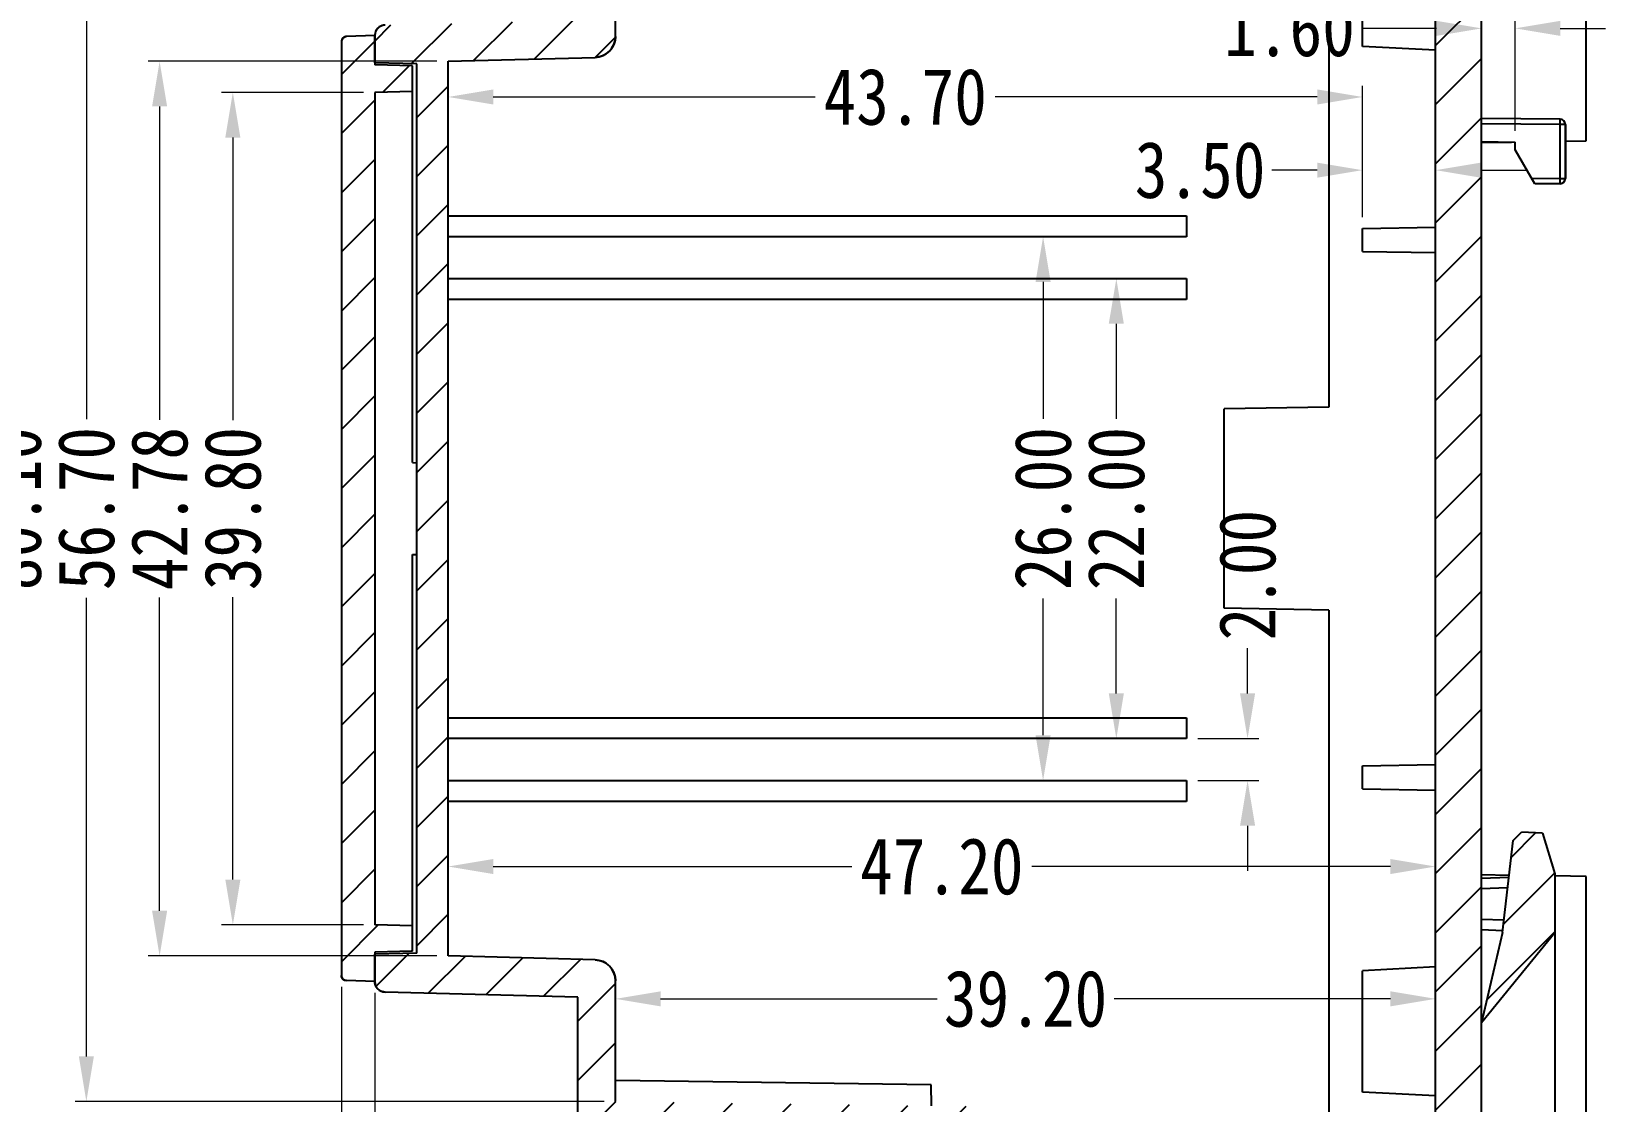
# Model space of a CAD drawing. Header units: millimetres. Extents: x -240 to 62, y -2715 to -2502.
# Drawn here: x -81.4 to -6.2, y -2592.6 to -2541.5 of the extents above; entities that cross this region are included whole.
import ezdxf

# ---------------------------------------------------------------- set-up
doc = ezdxf.new("R2010")
doc.units = ezdxf.units.MM
doc.layers.add('dim', color=3, linetype='Continuous', lineweight=9)
doc.styles.add('FFS', font='SIMFANG.TTF', dxfattribs={"width": 0.85})
doc.dimstyles.new('YanXiu', dxfattribs={"dimtxt": 2.5, "dimasz": 2.2, "dimexe": 1, "dimexo": 0.6, "dimgap": 0.66, "dimtad": 0, "dimzin": 1, "dimdsep": 46, "dimtxsty": 'FFS', "dimcen": 0, "dimclrd": 256, "dimclre": 131, "dimclrt": 42, "dimazin": 0, "dimtfac": 1, "dimtofl": 0, "dimtmove": 0, "dimatfit": 3, "dimfxl": 1, "dimlwd": 5, "dimlwe": 5, "dimarcsym": 0})
pattern_1 = [(45, (-196.5775, 19.1448), (-1.414214, 1.414214), [])]

# ---------------------------------------------------------------- blocks, each defined once
blk = doc.blocks.new('*D8')
at = {"layer": 'Defpoints', "color": 0}
for p in [(62.799, 137.86), (65.712, 137.86), (62.799, 135.86)]:
    blk.add_point(p, dxfattribs=at)
at = {"layer": 'dim', "lineweight": 5}
for p, q in [((65.712, 140.02), (65.712, 142.18)), ((65.712, 133.7), (65.712, 131.54))]:
    blk.add_line(p, q, dxfattribs=at)
at = {"layer": 'dim', "color": 131, "lineweight": 5}
for p, q in [((63.339, 137.86), (66.252, 137.86)), ((63.339, 135.86), (66.252, 135.86))]:
    blk.add_line(p, q, dxfattribs=at)
at = {"layer": 'dim'}
for points in [[(65.352, 140.02), (66.072, 140.02), (65.712, 137.86)], [(65.352, 133.7), (66.072, 133.7), (65.712, 135.86)]]:
    blk.add_solid(points, dxfattribs=at)
at = {"layer": 'dim', "color": 42, "insert": (65.712, 145.678), "char_height": 2.7, "attachment_point": 5, "rotation": 90, "style": 'FFS'}
blk.add_mtext('2.00', dxfattribs=at)
blk = doc.blocks.new('*D13')
at = {"layer": 'Defpoints', "color": 0}
for p in [(23.999, 168.76), (17.213, 128.96), (23.999, 128.96)]:
    blk.add_point(p, dxfattribs=at)
at = {"layer": 'dim', "color": 131, "lineweight": 5}
for p, q in [((23.46, 168.76), (16.674, 168.76)), ((23.46, 128.96), (16.674, 128.96))]:
    blk.add_line(p, q, dxfattribs=at)
at = {"layer": 'dim', "lineweight": 5}
for p, q in [((17.213, 166.6), (17.213, 153.09)), ((17.213, 131.12), (17.213, 144.629))]:
    blk.add_line(p, q, dxfattribs=at)
at = {"layer": 'dim'}
for points in [[(16.853, 166.6), (17.573, 166.6), (17.213, 168.76)], [(16.853, 131.12), (17.573, 131.12), (17.213, 128.96)]]:
    blk.add_solid(points, dxfattribs=at)
at = {"layer": 'dim', "color": 42, "insert": (17.213, 148.86), "char_height": 2.7, "attachment_point": 5, "rotation": 90, "style": 'FFS'}
blk.add_mtext('39.80', dxfattribs=at)
blk = doc.blocks.new('*D16')
at = {"layer": 'Defpoints', "color": 0}
for p in [(27.499, 168.541), (27.499, 162.86), (71.199, 162.26)]:
    blk.add_point(p, dxfattribs=at)
at = {"layer": 'dim', "color": 131, "lineweight": 5}
for p, q in [((27.499, 163.4), (27.499, 169.081)), ((71.199, 162.8), (71.199, 169.081))]:
    blk.add_line(p, q, dxfattribs=at)
at = {"layer": 'dim', "lineweight": 5}
for p, q in [((29.659, 168.541), (45.051, 168.541)), ((69.039, 168.541), (53.648, 168.541))]:
    blk.add_line(p, q, dxfattribs=at)
at = {"layer": 'dim'}
for points in [[(29.659, 168.901), (29.659, 168.181), (27.499, 168.541)], [(69.039, 168.901), (69.039, 168.181), (71.199, 168.541)]]:
    blk.add_solid(points, dxfattribs=at)
at = {"layer": 'dim', "color": 42, "insert": (49.349, 168.541), "char_height": 2.7, "attachment_point": 5, "style": 'FFS'}
blk.add_mtext('43.70', dxfattribs=at)
blk = doc.blocks.new('*D22')
at = {"layer": 'Defpoints', "color": 0}
for p in [(23.999, 126.242), (81.899, 105.537), (23.999, 99.296)]:
    blk.add_point(p, dxfattribs=at)
at = {"layer": 'dim', "color": 131, "lineweight": 5}
for p, q in [((23.999, 125.703), (23.999, 98.756)), ((81.899, 104.997), (81.899, 98.756))]:
    blk.add_line(p, q, dxfattribs=at)
at = {"layer": 'dim', "lineweight": 5}
for p, q in [((26.159, 99.296), (48.676, 99.296)), ((79.739, 99.296), (57.223, 99.296))]:
    blk.add_line(p, q, dxfattribs=at)
at = {"layer": 'dim'}
for points in [[(26.159, 99.656), (26.159, 98.936), (23.999, 99.296)], [(79.739, 99.656), (79.739, 98.936), (81.899, 99.296)]]:
    blk.add_solid(points, dxfattribs=at)
at = {"layer": 'dim', "color": 42, "insert": (52.949, 99.296), "char_height": 2.7, "attachment_point": 5, "style": 'FFS'}
blk.add_mtext('57.90', dxfattribs=at)
blk = doc.blocks.new('*D23')
at = {"layer": 'Defpoints', "color": 0}
for p in [(22.399, 126.54), (81.899, 105.537), (22.399, 95.796)]:
    blk.add_point(p, dxfattribs=at)
at = {"layer": 'dim', "color": 131, "lineweight": 5}
for p, q in [((22.399, 126), (22.399, 95.256)), ((81.899, 104.997), (81.899, 95.256))]:
    blk.add_line(p, q, dxfattribs=at)
at = {"layer": 'dim', "lineweight": 5}
for p, q in [((24.559, 95.796), (47.876, 95.796)), ((79.739, 95.796), (56.423, 95.796))]:
    blk.add_line(p, q, dxfattribs=at)
at = {"layer": 'dim'}
for points in [[(24.559, 96.156), (24.559, 95.436), (22.399, 95.796)], [(79.739, 96.156), (79.739, 95.436), (81.899, 95.796)]]:
    blk.add_solid(points, dxfattribs=at)
at = {"layer": 'dim', "color": 42, "insert": (52.149, 95.796), "char_height": 2.7, "attachment_point": 5, "style": 'FFS'}
blk.add_mtext('59.50', dxfattribs=at)
blk = doc.blocks.new('*D28')
at = {"layer": 'Defpoints', "color": 0}
for p in [(54.684, 188.911), (6.713, 108.809), (54.684, 108.809)]:
    blk.add_point(p, dxfattribs=at)
at = {"layer": 'dim', "color": 131, "lineweight": 5}
for p, q in [((54.144, 188.911), (6.174, 188.911)), ((54.144, 108.809), (6.174, 108.809))]:
    blk.add_line(p, q, dxfattribs=at)
at = {"layer": 'dim', "lineweight": 5}
for p, q in [((6.713, 186.751), (6.713, 153.14)), ((6.713, 110.969), (6.713, 144.58))]:
    blk.add_line(p, q, dxfattribs=at)
at = {"layer": 'dim'}
for points in [[(6.353, 186.751), (7.073, 186.751), (6.713, 188.911)], [(6.353, 110.969), (7.073, 110.969), (6.713, 108.809)]]:
    blk.add_solid(points, dxfattribs=at)
at = {"layer": 'dim', "color": 42, "insert": (6.713, 148.86), "char_height": 2.7, "attachment_point": 5, "rotation": 90, "style": 'FFS'}
blk.add_mtext('80.10', dxfattribs=at)
blk = doc.blocks.new('*D29')
at = {"layer": 'Defpoints', "color": 0}
for p in [(35.499, 177.21), (10.213, 120.51), (35.499, 120.51)]:
    blk.add_point(p, dxfattribs=at)
at = {"layer": 'dim', "color": 131, "lineweight": 5}
for p, q in [((34.96, 177.21), (9.674, 177.21)), ((34.96, 120.51), (9.674, 120.51))]:
    blk.add_line(p, q, dxfattribs=at)
at = {"layer": 'dim', "lineweight": 5}
for p, q in [((10.213, 175.05), (10.213, 153.134)), ((10.213, 122.67), (10.213, 144.586))]:
    blk.add_line(p, q, dxfattribs=at)
at = {"layer": 'dim'}
for points in [[(9.853, 175.05), (10.573, 175.05), (10.213, 177.21)], [(9.853, 122.67), (10.573, 122.67), (10.213, 120.51)]]:
    blk.add_solid(points, dxfattribs=at)
at = {"layer": 'dim', "color": 42, "insert": (10.213, 148.86), "char_height": 2.7, "attachment_point": 5, "rotation": 90, "style": 'FFS'}
blk.add_mtext('56.70', dxfattribs=at)
blk = doc.blocks.new('*D30')
at = {"layer": 'Defpoints', "color": 0}
for p in [(27.499, 170.249), (13.713, 127.47), (27.499, 127.47)]:
    blk.add_point(p, dxfattribs=at)
at = {"layer": 'dim', "color": 131, "lineweight": 5}
for p, q in [((26.96, 170.249), (13.174, 170.249)), ((26.96, 127.47), (13.174, 127.47))]:
    blk.add_line(p, q, dxfattribs=at)
at = {"layer": 'dim', "lineweight": 5}
for p, q in [((13.713, 168.089), (13.713, 153.103)), ((13.713, 129.63), (13.713, 144.617))]:
    blk.add_line(p, q, dxfattribs=at)
at = {"layer": 'dim'}
for points in [[(13.353, 168.089), (14.073, 168.089), (13.713, 170.249)], [(13.353, 129.63), (14.073, 129.63), (13.713, 127.47)]]:
    blk.add_solid(points, dxfattribs=at)
at = {"layer": 'dim', "color": 42, "insert": (13.713, 148.86), "char_height": 2.7, "attachment_point": 5, "rotation": 90, "style": 'FFS'}
blk.add_mtext('42.78', dxfattribs=at)
blk = doc.blocks.new('*D33')
at = {"layer": 'Defpoints', "color": 0}
for p in [(71.199, 165.041), (71.199, 162.26), (74.699, 162.321)]:
    blk.add_point(p, dxfattribs=at)
at = {"layer": 'dim', "color": 131, "lineweight": 5}
for p, q in [((71.199, 162.8), (71.199, 165.581)), ((74.699, 162.861), (74.699, 165.581))]:
    blk.add_line(p, q, dxfattribs=at)
at = {"layer": 'dim', "lineweight": 5}
for p, q in [((69.039, 165.041), (66.879, 165.041)), ((76.859, 165.041), (79.019, 165.041))]:
    blk.add_line(p, q, dxfattribs=at)
at = {"layer": 'dim'}
for points in [[(69.039, 165.401), (69.039, 164.681), (71.199, 165.041)], [(76.859, 165.401), (76.859, 164.681), (74.699, 165.041)]]:
    blk.add_solid(points, dxfattribs=at)
at = {"layer": 'dim', "color": 42, "insert": (63.443, 165.041), "char_height": 2.7, "attachment_point": 5, "style": 'FFS'}
blk.add_mtext('3.50', dxfattribs=at)
blk = doc.blocks.new('*D36')
at = {"layer": 'Defpoints', "color": 0}
for p in [(55.939, 161.86), (62.799, 161.86), (62.799, 135.86)]:
    blk.add_point(p, dxfattribs=at)
at = {"layer": 'dim', "color": 131, "lineweight": 5}
for p, q in [((62.26, 161.86), (55.4, 161.86)), ((62.26, 135.86), (55.4, 135.86))]:
    blk.add_line(p, q, dxfattribs=at)
at = {"layer": 'dim', "lineweight": 5}
for p, q in [((55.939, 159.7), (55.939, 153.152)), ((55.939, 138.02), (55.939, 144.567))]:
    blk.add_line(p, q, dxfattribs=at)
at = {"layer": 'dim'}
for points in [[(55.579, 159.7), (56.299, 159.7), (55.939, 161.86)], [(55.579, 138.02), (56.299, 138.02), (55.939, 135.86)]]:
    blk.add_solid(points, dxfattribs=at)
at = {"layer": 'dim', "color": 42, "insert": (55.939, 148.86), "char_height": 2.7, "attachment_point": 5, "rotation": 90, "style": 'FFS'}
blk.add_mtext('26.00', dxfattribs=at)
blk = doc.blocks.new('*D37')
at = {"layer": 'Defpoints', "color": 0}
for p in [(59.439, 159.86), (62.799, 159.86), (62.799, 137.86)]:
    blk.add_point(p, dxfattribs=at)
at = {"layer": 'dim', "color": 131, "lineweight": 5}
for p, q in [((62.26, 159.86), (58.9, 159.86)), ((62.26, 137.86), (58.9, 137.86))]:
    blk.add_line(p, q, dxfattribs=at)
at = {"layer": 'dim', "lineweight": 5}
for p, q in [((59.439, 157.7), (59.439, 153.152)), ((59.439, 140.02), (59.439, 144.567))]:
    blk.add_line(p, q, dxfattribs=at)
at = {"layer": 'dim'}
for points in [[(59.079, 157.7), (59.799, 157.7), (59.439, 159.86)], [(59.079, 140.02), (59.799, 140.02), (59.439, 137.86)]]:
    blk.add_solid(points, dxfattribs=at)
at = {"layer": 'dim', "color": 42, "insert": (59.439, 148.86), "char_height": 2.7, "attachment_point": 5, "rotation": 90, "style": 'FFS'}
blk.add_mtext('22.00', dxfattribs=at)
blk = doc.blocks.new('*D38')
at = {"layer": 'Defpoints', "color": 0}
for p in [(74.699, 131.746), (27.499, 131.442), (74.699, 130.559)]:
    blk.add_point(p, dxfattribs=at)
at = {"layer": 'dim', "color": 131, "lineweight": 5}
for p, q in [((27.499, 131.982), (27.499, 132.285)), ((74.699, 131.098), (74.699, 132.285))]:
    blk.add_line(p, q, dxfattribs=at)
at = {"layer": 'dim', "lineweight": 5}
for p, q in [((29.659, 131.746), (46.801, 131.746)), ((72.539, 131.746), (55.398, 131.746))]:
    blk.add_line(p, q, dxfattribs=at)
at = {"layer": 'dim'}
for points in [[(29.659, 132.106), (29.659, 131.386), (27.499, 131.746)], [(72.539, 132.106), (72.539, 131.386), (74.699, 131.746)]]:
    blk.add_solid(points, dxfattribs=at)
at = {"layer": 'dim', "color": 42, "insert": (51.099, 131.746), "char_height": 2.7, "attachment_point": 5, "style": 'FFS'}
blk.add_mtext('47.20', dxfattribs=at)
blk = doc.blocks.new('*D39')
at = {"layer": 'Defpoints', "color": 0}
for p in [(74.699, 125.42), (35.499, 123.886), (74.699, 122.975)]:
    blk.add_point(p, dxfattribs=at)
at = {"layer": 'dim', "color": 131, "lineweight": 5}
for p, q in [((35.499, 124.425), (35.499, 125.96)), ((74.699, 123.514), (74.699, 125.96))]:
    blk.add_line(p, q, dxfattribs=at)
at = {"layer": 'dim', "lineweight": 5}
for p, q in [((37.659, 125.42), (50.869, 125.42)), ((72.539, 125.42), (59.33, 125.42))]:
    blk.add_line(p, q, dxfattribs=at)
at = {"layer": 'dim'}
for points in [[(37.659, 125.78), (37.659, 125.06), (35.499, 125.42)], [(72.539, 125.78), (72.539, 125.06), (74.699, 125.42)]]:
    blk.add_solid(points, dxfattribs=at)
at = {"layer": 'dim', "color": 42, "insert": (55.099, 125.42), "char_height": 2.7, "attachment_point": 5, "style": 'FFS'}
blk.add_mtext('39.20', dxfattribs=at)
blk = doc.blocks.new('*D47')
at = {"layer": 'Defpoints', "color": 0}
for p in [(78.499, 171.821), (76.899, 166.36), (78.499, 166.382)]:
    blk.add_point(p, dxfattribs=at)
at = {"layer": 'dim', "color": 131, "lineweight": 5}
for p, q in [((76.899, 166.9), (76.899, 172.361)), ((78.499, 166.922), (78.499, 172.361))]:
    blk.add_line(p, q, dxfattribs=at)
at = {"layer": 'dim', "lineweight": 5}
for p, q in [((74.739, 171.821), (71.178, 171.821)), ((80.659, 171.821), (82.819, 171.821))]:
    blk.add_line(p, q, dxfattribs=at)
at = {"layer": 'dim'}
for points in [[(74.739, 172.181), (74.739, 171.461), (76.899, 171.821)], [(80.659, 172.181), (80.659, 171.461), (78.499, 171.821)]]:
    blk.add_solid(points, dxfattribs=at)
at = {"layer": 'dim', "color": 42, "insert": (67.717, 171.821), "char_height": 2.7, "attachment_point": 5, "style": 'FFS'}
blk.add_mtext('1.60', dxfattribs=at)
blk = doc.blocks.new('u56')
h = blk.add_hatch()
h.set_pattern_fill('DEFAULT__6', color=5, scale=2, angle=45, style=0, pattern_type=0)
h.set_pattern_definition(pattern_1)
edge = h.paths.add_edge_path()
edge.add_line((53.513, 120.273), (35.499, 120.51))
edge.add_spline(control_points=[(53.513, 120.273), (54.092, 120.265), (54.499, 119.853), (54.499, 119.273)], knot_values=[0, 0, 0, 0, 1, 1, 1, 1], weights=[1, 0.807829, 0.807829, 1], degree=3, periodic=0)
edge.add_line((54.499, 107.492), (54.499, 119.273))
edge.add_line((59.099, 107.435), (54.499, 107.492))
edge.add_line((59.099, 107.435), (59.099, 105.635))
edge.add_line((59.099, 105.635), (53.687, 105.702))
edge.add_spline(control_points=[(53.687, 105.702), (53.107, 105.71), (52.699, 106.122), (52.699, 106.702)], knot_values=[0, 0, 0, 0, 1, 1, 1, 1], weights=[1, 0.807675, 0.807675, 1], degree=3, periodic=0)
edge.add_line((52.699, 106.702), (52.699, 108.11))
edge.add_line((52.699, 108.11), (52.999, 108.126))
edge.add_line((52.999, 108.126), (52.999, 113.094))
edge.add_line((52.699, 113.11), (52.999, 113.094))
edge.add_line((52.699, 113.11), (52.699, 118.485))
edge.add_line((52.699, 118.485), (34.686, 118.722))
edge.add_spline(control_points=[(34.686, 118.722), (34.107, 118.73), (33.699, 119.142), (33.699, 119.722)], knot_values=[0, 0, 0, 0, 1, 1, 1, 1], weights=[1, 0.807829, 0.807829, 1], degree=3, periodic=0)
edge.add_line((33.699, 119.722), (33.699, 125.5))
edge.add_line((33.699, 125.5), (24.486, 125.743))
edge.add_spline(control_points=[(24.486, 125.743), (24.199, 125.75), (23.999, 125.956), (23.999, 126.242)], knot_values=[0, 0, 0, 0, 1, 1, 1, 1], weights=[1, 0.810898, 0.810898, 1], degree=3, periodic=0)
edge.add_line((23.999, 126.242), (23.999, 127.55))
edge.add_line((25.999, 127.602), (23.999, 127.55))
edge.add_line((25.999, 127.602), (25.999, 170.118))
edge.add_line((25.999, 170.118), (23.999, 170.17))
edge.add_line((23.999, 170.17), (23.999, 171.477))
edge.add_spline(control_points=[(24.486, 171.977), (24.199, 171.969), (23.999, 171.764), (23.999, 171.477)], knot_values=[0, 0, 0, 0, 1, 1, 1, 1], weights=[1, 0.810898, 0.810898, 1], degree=3, periodic=0)
edge.add_line((24.486, 171.977), (33.699, 172.219))
edge.add_line((33.699, 172.219), (33.699, 177.998))
edge.add_spline(control_points=[(34.686, 178.998), (34.107, 178.99), (33.699, 178.577), (33.699, 177.998)], knot_values=[0, 0, 0, 0, 1, 1, 1, 1], weights=[1, 0.807829, 0.807829, 1], degree=3, periodic=0)
edge.add_line((34.686, 178.998), (52.699, 179.235))
edge.add_line((52.699, 179.235), (52.699, 184.61))
edge.add_line((52.699, 184.61), (52.999, 184.626))
edge.add_line((52.999, 184.626), (52.999, 189.594))
edge.add_line((52.699, 189.61), (52.999, 189.594))
edge.add_line((52.699, 189.61), (52.699, 191.017))
edge.add_spline(control_points=[(53.687, 192.017), (53.107, 192.01), (52.699, 191.597), (52.699, 191.017)], knot_values=[0, 0, 0, 0, 1, 1, 1, 1], weights=[1, 0.807675, 0.807675, 1], degree=3, periodic=0)
edge.add_line((53.687, 192.017), (59.099, 192.085))
edge.add_line((59.099, 192.085), (59.099, 190.285))
edge.add_line((54.499, 190.227), (59.099, 190.285))
edge.add_line((54.499, 178.447), (54.499, 190.227))
edge.add_spline(control_points=[(54.499, 178.447), (54.499, 177.867), (54.092, 177.454), (53.513, 177.447)], knot_values=[0, 0, 0, 0, 1, 1, 1, 1], weights=[1, 0.807829, 0.807829, 1], degree=3, periodic=0)
edge.add_line((35.499, 177.21), (53.513, 177.447))
edge.add_line((35.499, 171.434), (35.499, 177.21))
edge.add_spline(control_points=[(35.499, 171.434), (35.499, 170.86), (35.099, 170.449), (34.526, 170.434)], knot_values=[0, 0, 0, 0, 1, 1, 1, 1], weights=[1, 0.810898, 0.810898, 1], degree=3, periodic=0)
edge.add_line((27.499, 170.249), (34.526, 170.434))
edge.add_line((27.499, 127.47), (27.499, 170.249))
edge.add_line((34.526, 127.285), (27.499, 127.47))
edge.add_spline(control_points=[(34.526, 127.285), (35.099, 127.27), (35.499, 126.859), (35.499, 126.286)], knot_values=[0, 0, 0, 0, 1, 1, 1, 1], weights=[1, 0.810898, 0.810898, 1], degree=3, periodic=0)
edge.add_line((35.499, 120.51), (35.499, 126.286))
h = blk.add_hatch()
h.set_pattern_fill('DEFAULT__5', color=5, scale=2, angle=45, style=0, pattern_type=0)
h.set_pattern_definition(pattern_1)
edge = h.paths.add_edge_path()
edge.add_line((81.899, 190.18), (81.899, 192.183))
edge.add_line((81.899, 190.18), (76.899, 190.093))
edge.add_line((76.899, 118.595), (76.899, 190.093))
edge.add_line((77.899, 118.56), (76.899, 118.595))
edge.add_line((77.899, 118.56), (77.899, 116.81))
edge.add_line((77.899, 116.81), (76.899, 116.775))
edge.add_line((76.899, 113.345), (76.899, 116.775))
edge.add_line((77.899, 113.31), (76.899, 113.345))
edge.add_line((77.899, 113.31), (77.899, 111.56))
edge.add_line((77.899, 111.56), (76.899, 111.525))
edge.add_line((76.899, 105.493), (76.899, 111.525))
edge.add_line((73.099, 105.46), (76.899, 105.493))
edge.add_line((69.599, 105.49), (73.099, 105.46))
edge.add_line((69.599, 105.49), (69.599, 107.015))
edge.add_line((73.099, 107.046), (69.599, 107.015))
edge.add_line((73.099, 107.046), (73.099, 108.674))
edge.add_line((71.199, 108.69), (73.099, 108.674))
edge.add_line((71.199, 108.69), (71.199, 109.529))
edge.add_line((74.699, 109.56), (71.199, 109.529))
edge.add_line((74.699, 109.56), (74.699, 188.16))
edge.add_line((71.199, 188.19), (74.699, 188.16))
edge.add_line((71.199, 188.19), (71.199, 189.029))
edge.add_line((73.099, 189.046), (71.199, 189.029))
edge.add_line((73.099, 189.046), (73.099, 190.674))
edge.add_line((69.599, 190.704), (73.099, 190.674))
edge.add_line((69.599, 190.704), (69.599, 192.229))
edge.add_line((73.099, 192.26), (69.599, 192.229))
edge.add_line((81.899, 192.183), (73.099, 192.26))
h = blk.add_hatch()
h.set_pattern_fill('DEFAULT__3', color=5, scale=2, angle=45, style=0, pattern_type=0)
h.set_pattern_definition(pattern_1)
edge = h.paths.add_edge_path()
edge.add_line((23.999, 127.65), (23.999, 126.242))
edge.add_line((23.999, 126.242), (22.641, 126.29))
edge.add_spline(control_points=[(22.641, 126.29), (22.498, 126.295), (22.399, 126.397), (22.399, 126.54)], knot_values=[0, 0, 0, 0, 1, 1, 1, 1], weights=[1, 0.812893, 0.812893, 1], degree=3, periodic=0)
edge.add_line((22.399, 171.18), (22.399, 126.54))
edge.add_spline(control_points=[(22.641, 171.43), (22.498, 171.425), (22.399, 171.322), (22.399, 171.18)], knot_values=[0, 0, 0, 0, 1, 1, 1, 1], weights=[1, 0.812893, 0.812893, 1], degree=3, periodic=0)
edge.add_line((23.999, 171.477), (22.641, 171.43))
edge.add_line((23.999, 171.477), (23.999, 170.07))
edge.add_line((25.799, 170.023), (23.999, 170.07))
edge.add_line((25.799, 168.807), (25.799, 170.023))
edge.add_line((25.799, 168.807), (23.999, 168.76))
edge.add_line((23.999, 168.76), (23.999, 128.96))
edge.add_line((25.799, 128.913), (23.999, 128.96))
edge.add_line((25.799, 127.697), (25.799, 128.913))
edge.add_line((25.799, 127.697), (23.999, 127.65))
h = blk.add_hatch()
h.set_pattern_fill('DEFAULT__4', color=5, scale=2, angle=45, style=0, pattern_type=0)
h.set_pattern_definition(pattern_1)
edge = h.paths.add_edge_path()
edge.add_line((76.899, 102.248), (76.899, 101.085))
edge.add_line((80.399, 102.34), (76.899, 102.248))
edge.add_line((80.399, 102.34), (80.399, 101.117))
edge.add_line((80.399, 101.117), (78.199, 101.04))
edge.add_line((78.199, 101.04), (76.899, 101.085))
edge = h.paths.add_edge_path()
edge.add_line((76.899, 108.118), (76.899, 106.431))
edge.add_line((76.899, 108.118), (80.399, 108.24))
edge.add_line((80.399, 108.24), (80.399, 106.34))
edge.add_line((80.399, 106.34), (76.899, 106.431))
edge = h.paths.add_edge_path()
edge.add_line((80.399, 131.39), (80.399, 128.59))
edge.add_line((76.899, 124.29), (80.399, 128.59))
edge.add_line((77.896, 128.59), (76.899, 124.29))
edge.add_line((77.896, 128.59), (78.399, 132.99))
edge.add_line((78.399, 132.99), (78.799, 133.39))
edge.add_line((79.815, 133.337), (78.799, 133.39))
edge.add_line((79.815, 133.337), (80.399, 131.39))
at = {"color": 7}
for p, q in [((81.899, 166.447), (81.899, 192.183)), ((76.899, 118.595), (76.899, 190.093)), ((76.899, 118.595), (76.899, 190.093)), ((69.599, 189.097), (69.599, 153.71)), ((74.699, 109.56), (74.699, 188.16)), ((74.699, 109.56), (74.699, 188.16)), ((35.499, 171.434), (35.499, 177.21)), ((35.499, 171.434), (35.499, 177.21)), ((71.199, 170.96), (71.199, 176.76)), ((22.399, 171.18), (22.399, 126.54)), ((22.399, 171.18), (22.399, 126.54)), ((23.999, 171.477), (22.641, 171.43)), ((23.999, 171.477), (22.641, 171.43)), ((23.999, 171.477), (23.999, 170.07)), ((23.999, 170.17), (23.999, 171.477)), ((23.999, 171.477), (23.999, 170.07)), ((74.699, 170.776), (71.199, 170.96)), ((25.999, 170.118), (23.999, 170.17)), ((25.999, 170.118), (23.999, 170.17)), ((25.799, 170.023), (23.999, 170.07)), ((25.799, 170.023), (23.999, 170.07)), ((25.799, 168.807), (25.799, 170.023)), ((25.799, 151.06), (25.799, 170.023)), ((25.999, 127.602), (25.999, 170.118)), ((25.999, 127.602), (25.999, 170.118)), ((27.499, 170.249), (34.526, 170.434)), ((27.499, 170.249), (34.526, 170.434)), ((27.499, 127.47), (27.499, 170.249)), ((27.499, 127.47), (27.499, 170.249)), ((25.799, 168.807), (23.999, 168.76)), ((25.799, 168.807), (23.999, 168.76)), ((23.999, 168.76), (23.999, 128.96)), ((23.999, 168.76), (23.999, 128.96)), ((80.652, 167.477), (76.899, 167.51)), ((80.652, 167.227), (76.899, 167.26)), ((80.652, 164.643), (80.652, 167.227)), ((80.899, 167.227), (80.652, 167.227)), ((80.899, 167.227), (80.899, 164.643)), ((80.899, 164.643), (80.899, 167.227)), ((76.899, 166.41), (78.499, 166.382)), ((76.899, 166.36), (78.332, 166.385)), ((78.499, 166.013), (78.499, 166.382)), ((80.899, 166.43), (81.899, 166.447)), ((79.441, 164.382), (78.499, 166.013)), ((80.652, 164.643), (79.298, 164.631)), ((80.652, 164.393), (79.441, 164.382)), ((80.652, 164.643), (80.899, 164.643)), ((27.499, 162.86), (62.799, 162.86)), ((62.799, 162.86), (62.799, 161.86)), ((62.799, 161.86), (27.499, 161.86)), ((71.199, 162.26), (74.699, 162.321)), ((71.199, 161.16), (71.199, 162.26)), ((71.199, 161.16), (74.699, 161.099)), ((27.499, 159.86), (62.799, 159.86)), ((62.799, 159.86), (62.799, 158.86)), ((62.799, 158.86), (27.499, 158.86)), ((69.599, 153.71), (64.599, 153.622)), ((64.599, 144.097), (64.599, 153.622)), ((25.799, 151.06), (25.999, 151.055)), ((25.799, 146.66), (25.999, 146.665)), ((25.799, 127.697), (25.799, 146.66)), ((69.599, 144.01), (64.599, 144.097)), ((69.599, 144.01), (69.599, 108.622)), ((27.499, 138.86), (62.799, 138.86)), ((62.799, 138.86), (62.799, 137.86)), ((62.799, 137.86), (27.499, 137.86)), ((71.199, 136.56), (74.699, 136.621)), ((71.199, 135.46), (71.199, 136.56)), ((27.499, 135.86), (62.799, 135.86)), ((62.799, 135.86), (62.799, 134.86)), ((71.199, 135.46), (74.699, 135.399)), ((62.799, 134.86), (27.499, 134.86)), ((78.399, 132.99), (78.799, 133.39)), ((78.399, 132.99), (78.799, 133.39)), ((79.815, 133.337), (78.799, 133.39)), ((79.815, 133.337), (78.799, 133.39)), ((79.815, 133.337), (80.399, 131.39)), ((79.815, 133.337), (80.399, 131.39)), ((77.896, 128.59), (78.399, 132.99)), ((77.896, 128.59), (78.399, 132.99)), ((76.899, 131.36), (78.21, 131.337)), ((76.899, 131.194), (78.199, 131.24)), ((81.899, 131.273), (80.398, 131.299)), ((80.399, 131.39), (80.399, 128.59)), ((80.399, 131.39), (80.399, 101.117)), ((81.899, 105.537), (81.899, 131.273)), ((76.899, 130.698), (78.142, 130.741)), ((25.799, 128.913), (23.999, 128.96)), ((25.799, 128.913), (23.999, 128.96)), ((25.799, 127.697), (25.799, 128.913)), ((77.964, 129.177), (76.899, 129.214)), ((77.906, 128.677), (76.899, 128.712)), ((76.899, 124.29), (80.399, 128.59)), ((77.896, 128.59), (76.899, 124.29)), ((77.896, 128.59), (76.899, 124.29)), ((76.899, 124.29), (80.399, 128.59)), ((25.799, 127.697), (23.999, 127.65)), ((25.799, 127.697), (23.999, 127.65)), ((23.999, 127.65), (23.999, 126.242)), ((23.999, 127.65), (23.999, 126.242)), ((25.999, 127.602), (23.999, 127.55)), ((25.999, 127.602), (23.999, 127.55)), ((23.999, 126.242), (23.999, 127.55)), ((34.526, 127.285), (27.499, 127.47)), ((34.526, 127.285), (27.499, 127.47)), ((74.699, 126.943), (71.199, 126.76)), ((71.199, 120.96), (71.199, 126.76)), ((23.999, 126.242), (22.641, 126.29)), ((23.999, 126.242), (22.641, 126.29)), ((33.699, 125.5), (24.486, 125.743)), ((33.699, 125.5), (24.486, 125.743)), ((35.499, 120.51), (35.499, 126.286)), ((35.499, 120.51), (35.499, 126.286)), ((33.699, 119.722), (33.699, 125.5)), ((33.699, 119.722), (33.699, 125.5)), ((50.597, 121.311), (35.513, 121.51)), ((50.598, 120.311), (50.597, 121.311)), ((74.699, 120.776), (71.199, 120.96))]:
    blk.add_line(p, q, dxfattribs=at)
for centre, radius, start, end in [((24.499, 171.477), 0.5, 91.50744, 180), ((22.649, 171.18), 0.25, 92, 180), ((34.499, 171.434), 1, 271.50744, 0), ((80.649, 167.227), 0.25, 0, 89.5), ((80.649, 164.643), 0.25, 270.5, 0), ((34.499, 126.286), 1, 0, 88.49256), ((22.649, 126.54), 0.25, 180, 268), ((24.499, 126.242), 0.5, 180, 268.49256)]:
    blk.add_arc(centre, radius, start, end, dxfattribs=at)
for points, start_tangent, end_tangent in [([(24.486, 171.977), (24.481, 171.977), (24.475, 171.977), (24.47, 171.976), (24.464, 171.976), (24.459, 171.976), (24.453, 171.975), (24.448, 171.975), (24.442, 171.974), (24.436, 171.973), (24.431, 171.972), (24.425, 171.972), (24.419, 171.971), (24.414, 171.97), (24.408, 171.969), (24.402, 171.968), (24.397, 171.967), (24.391, 171.965), (24.385, 171.964), (24.38, 171.963), (24.374, 171.961), (24.368, 171.96), (24.363, 171.958), (24.357, 171.956), (24.351, 171.955), (24.345, 171.953), (24.34, 171.951), (24.334, 171.949), (24.328, 171.947), (24.323, 171.945), (24.317, 171.943), (24.311, 171.941), (24.306, 171.938), (24.3, 171.936), (24.295, 171.933), (24.289, 171.931), (24.283, 171.928), (24.278, 171.925), (24.272, 171.923), (24.267, 171.92), (24.261, 171.917), (24.256, 171.914), (24.251, 171.911), (24.245, 171.908), (24.24, 171.905), (24.234, 171.901), (24.229, 171.898), (24.224, 171.895), (24.219, 171.891), (24.213, 171.887), (24.208, 171.884), (24.203, 171.88), (24.198, 171.876), (24.193, 171.873), (24.188, 171.869), (24.183, 171.865), (24.178, 171.861), (24.174, 171.856), (24.169, 171.852), (24.164, 171.848), (24.159, 171.844), (24.155, 171.839), (24.15, 171.835), (24.146, 171.831), (24.141, 171.826), (24.137, 171.822), (24.132, 171.817), (24.128, 171.812), (24.124, 171.807), (24.12, 171.803), (24.116, 171.798), (24.112, 171.793), (24.108, 171.788), (24.104, 171.783), (24.1, 171.778), (24.096, 171.773), (24.092, 171.768), (24.089, 171.763), (24.085, 171.757), (24.082, 171.752), (24.078, 171.747), (24.075, 171.742), (24.072, 171.736), (24.068, 171.731), (24.065, 171.725), (24.062, 171.72), (24.059, 171.715), (24.056, 171.709), (24.053, 171.704), (24.051, 171.698), (24.048, 171.692), (24.045, 171.687), (24.043, 171.681), (24.04, 171.676), (24.038, 171.67), (24.036, 171.664), (24.033, 171.659), (24.031, 171.653), (24.029, 171.647), (24.027, 171.641), (24.025, 171.636), (24.023, 171.63), (24.021, 171.624), (24.02, 171.619), (24.018, 171.613), (24.016, 171.607), (24.015, 171.601), (24.014, 171.596), (24.012, 171.59), (24.011, 171.584), (24.01, 171.578), (24.009, 171.573), (24.007, 171.567), (24.006, 171.561), (24.006, 171.555), (24.005, 171.55), (24.004, 171.544), (24.003, 171.538), (24.002, 171.533), (24.002, 171.527), (24.001, 171.522), (24.001, 171.516), (24, 171.51), (24, 171.505), (24, 171.499), (24, 171.494), (23.999, 171.488), (23.999, 171.483), (23.999, 171.477)], (-0.999654, -0.026307), (0, -1)), ([(22.641, 171.43), (22.635, 171.43), (22.63, 171.429), (22.624, 171.429), (22.619, 171.428), (22.613, 171.427), (22.607, 171.426), (22.602, 171.425), (22.596, 171.424), (22.59, 171.423), (22.585, 171.421), (22.579, 171.42), (22.574, 171.418), (22.568, 171.416), (22.562, 171.414), (22.557, 171.412), (22.551, 171.41), (22.545, 171.407), (22.54, 171.405), (22.534, 171.402), (22.529, 171.399), (22.524, 171.396), (22.518, 171.393), (22.513, 171.39), (22.508, 171.386), (22.503, 171.382), (22.498, 171.379), (22.493, 171.375), (22.488, 171.371), (22.483, 171.367), (22.479, 171.362), (22.474, 171.358), (22.47, 171.354), (22.465, 171.349), (22.461, 171.344), (22.457, 171.339), (22.453, 171.335), (22.449, 171.33), (22.445, 171.325), (22.442, 171.319), (22.438, 171.314), (22.435, 171.309), (22.432, 171.303), (22.429, 171.298), (22.426, 171.293), (22.423, 171.287), (22.421, 171.281), (22.418, 171.276), (22.416, 171.27), (22.414, 171.264), (22.412, 171.259), (22.41, 171.253), (22.409, 171.247), (22.407, 171.242), (22.406, 171.236), (22.404, 171.23), (22.403, 171.225), (22.402, 171.219), (22.402, 171.213), (22.401, 171.208), (22.4, 171.202), (22.4, 171.196), (22.4, 171.191), (22.399, 171.185), (22.399, 171.18)], (-0.999391, -0.034899), (0, -1)), ([(35.499, 171.434), (35.499, 171.423), (35.499, 171.412), (35.499, 171.401), (35.498, 171.39), (35.498, 171.379), (35.497, 171.368), (35.496, 171.356), (35.495, 171.345), (35.494, 171.334), (35.493, 171.323), (35.492, 171.311), (35.49, 171.3), (35.489, 171.289), (35.487, 171.277), (35.485, 171.266), (35.483, 171.254), (35.481, 171.243), (35.479, 171.232), (35.476, 171.22), (35.474, 171.209), (35.471, 171.197), (35.468, 171.186), (35.465, 171.174), (35.462, 171.163), (35.459, 171.151), (35.455, 171.14), (35.452, 171.128), (35.448, 171.117), (35.444, 171.105), (35.44, 171.094), (35.436, 171.083), (35.431, 171.071), (35.427, 171.06), (35.422, 171.048), (35.417, 171.037), (35.412, 171.026), (35.407, 171.015), (35.402, 171.003), (35.397, 170.992), (35.391, 170.981), (35.385, 170.97), (35.38, 170.959), (35.374, 170.948), (35.367, 170.937), (35.361, 170.927), (35.355, 170.916), (35.348, 170.905), (35.341, 170.894), (35.335, 170.884), (35.328, 170.873), (35.32, 170.863), (35.313, 170.853), (35.306, 170.842), (35.298, 170.832), (35.291, 170.822), (35.283, 170.812), (35.275, 170.802), (35.267, 170.793), (35.259, 170.783), (35.25, 170.773), (35.242, 170.764), (35.233, 170.755), (35.224, 170.745), (35.216, 170.736), (35.207, 170.727), (35.198, 170.718), (35.189, 170.709), (35.179, 170.701), (35.17, 170.692), (35.161, 170.684), (35.151, 170.675), (35.141, 170.667), (35.132, 170.659), (35.122, 170.651), (35.112, 170.643), (35.102, 170.636), (35.092, 170.628), (35.081, 170.621), (35.071, 170.613), (35.061, 170.606), (35.05, 170.599), (35.04, 170.592), (35.029, 170.586), (35.018, 170.579), (35.008, 170.573), (34.997, 170.566), (34.986, 170.56), (34.975, 170.554), (34.964, 170.549), (34.953, 170.543), (34.942, 170.537), (34.931, 170.532), (34.92, 170.527), (34.909, 170.522), (34.898, 170.517), (34.886, 170.512), (34.875, 170.507), (34.864, 170.503), (34.853, 170.498), (34.841, 170.494), (34.83, 170.49), (34.819, 170.486), (34.807, 170.482), (34.796, 170.479), (34.784, 170.475), (34.773, 170.472), (34.762, 170.469), (34.75, 170.466), (34.739, 170.463), (34.727, 170.46), (34.716, 170.458), (34.705, 170.455), (34.693, 170.453), (34.682, 170.451), (34.67, 170.449), (34.659, 170.447), (34.648, 170.445), (34.637, 170.443), (34.625, 170.442), (34.614, 170.44), (34.603, 170.439), (34.592, 170.438), (34.581, 170.437), (34.57, 170.436), (34.559, 170.436), (34.548, 170.435), (34.537, 170.435), (34.526, 170.434)], (0, -1), (-0.999654, -0.026307)), ([(80.652, 167.227), (80.652, 167.323), (80.652, 167.404), (80.652, 167.458), (80.652, 167.477)], (0.008726, 0.999962), (-0.999962, 0.008727)), ([(80.652, 164.393), (80.652, 164.412), (80.652, 164.468), (80.652, 164.549), (80.652, 164.643)], (0.999962, 0.008727), (-0.008726, 0.999962)), ([(34.526, 127.285), (34.537, 127.285), (34.548, 127.285), (34.559, 127.284), (34.57, 127.283), (34.581, 127.282), (34.592, 127.281), (34.603, 127.28), (34.614, 127.279), (34.625, 127.278), (34.637, 127.276), (34.648, 127.275), (34.659, 127.273), (34.67, 127.271), (34.682, 127.269), (34.693, 127.267), (34.705, 127.264), (34.716, 127.262), (34.727, 127.259), (34.739, 127.257), (34.75, 127.254), (34.762, 127.251), (34.773, 127.248), (34.784, 127.244), (34.796, 127.241), (34.807, 127.237), (34.819, 127.233), (34.83, 127.23), (34.841, 127.226), (34.853, 127.221), (34.864, 127.217), (34.875, 127.212), (34.886, 127.208), (34.898, 127.203), (34.909, 127.198), (34.92, 127.193), (34.931, 127.188), (34.942, 127.182), (34.953, 127.177), (34.964, 127.171), (34.975, 127.165), (34.986, 127.159), (34.997, 127.153), (35.008, 127.147), (35.018, 127.14), (35.029, 127.134), (35.04, 127.127), (35.05, 127.12), (35.061, 127.113), (35.071, 127.106), (35.081, 127.099), (35.092, 127.092), (35.102, 127.084), (35.112, 127.076), (35.122, 127.069), (35.132, 127.061), (35.141, 127.053), (35.151, 127.044), (35.161, 127.036), (35.17, 127.028), (35.179, 127.019), (35.189, 127.01), (35.198, 127.001), (35.207, 126.993), (35.216, 126.984), (35.224, 126.974), (35.233, 126.965), (35.242, 126.956), (35.25, 126.946), (35.259, 126.937), (35.267, 126.927), (35.275, 126.917), (35.283, 126.907), (35.291, 126.897), (35.298, 126.887), (35.306, 126.877), (35.313, 126.867), (35.32, 126.857), (35.328, 126.846), (35.335, 126.836), (35.341, 126.825), (35.348, 126.815), (35.355, 126.804), (35.361, 126.793), (35.367, 126.782), (35.374, 126.771), (35.38, 126.76), (35.385, 126.749), (35.391, 126.738), (35.397, 126.727), (35.402, 126.716), (35.407, 126.705), (35.412, 126.694), (35.417, 126.682), (35.422, 126.671), (35.427, 126.66), (35.431, 126.648), (35.436, 126.637), (35.44, 126.626), (35.444, 126.614), (35.448, 126.603), (35.452, 126.591), (35.455, 126.58), (35.459, 126.568), (35.462, 126.557), (35.465, 126.545), (35.468, 126.534), (35.471, 126.522), (35.474, 126.511), (35.476, 126.5), (35.479, 126.488), (35.481, 126.477), (35.483, 126.465), (35.485, 126.454), (35.487, 126.442), (35.489, 126.431), (35.49, 126.42), (35.492, 126.408), (35.493, 126.397), (35.494, 126.386), (35.495, 126.374), (35.496, 126.363), (35.497, 126.352), (35.498, 126.341), (35.498, 126.33), (35.499, 126.319), (35.499, 126.308), (35.499, 126.297), (35.499, 126.286)], (0.999654, -0.026307), (0, -1)), ([(22.641, 126.29), (22.635, 126.29), (22.63, 126.29), (22.624, 126.291), (22.619, 126.292), (22.613, 126.292), (22.607, 126.293), (22.602, 126.294), (22.596, 126.295), (22.59, 126.297), (22.585, 126.298), (22.579, 126.3), (22.574, 126.301), (22.568, 126.303), (22.562, 126.305), (22.557, 126.308), (22.551, 126.31), (22.545, 126.312), (22.54, 126.315), (22.534, 126.318), (22.529, 126.321), (22.524, 126.324), (22.518, 126.327), (22.513, 126.33), (22.508, 126.334), (22.503, 126.337), (22.498, 126.341), (22.493, 126.345), (22.488, 126.349), (22.483, 126.353), (22.479, 126.357), (22.474, 126.362), (22.47, 126.366), (22.465, 126.371), (22.461, 126.375), (22.457, 126.38), (22.453, 126.385), (22.449, 126.39), (22.445, 126.395), (22.442, 126.4), (22.438, 126.405), (22.435, 126.411), (22.432, 126.416), (22.429, 126.422), (22.426, 126.427), (22.423, 126.433), (22.421, 126.438), (22.418, 126.444), (22.416, 126.449), (22.414, 126.455), (22.412, 126.461), (22.41, 126.467), (22.409, 126.472), (22.407, 126.478), (22.406, 126.484), (22.404, 126.489), (22.403, 126.495), (22.402, 126.501), (22.402, 126.506), (22.401, 126.512), (22.4, 126.518), (22.4, 126.523), (22.4, 126.529), (22.399, 126.534), (22.399, 126.54)], (-0.999391, 0.034899), (0, 1)), ([(24.486, 125.743), (24.481, 125.743), (24.475, 125.743), (24.47, 125.743), (24.464, 125.744), (24.459, 125.744), (24.453, 125.745), (24.448, 125.745), (24.442, 125.746), (24.436, 125.746), (24.431, 125.747), (24.425, 125.748), (24.419, 125.749), (24.414, 125.75), (24.408, 125.751), (24.402, 125.752), (24.397, 125.753), (24.391, 125.754), (24.385, 125.756), (24.38, 125.757), (24.374, 125.758), (24.368, 125.76), (24.363, 125.761), (24.357, 125.763), (24.351, 125.765), (24.345, 125.767), (24.34, 125.769), (24.334, 125.771), (24.328, 125.773), (24.323, 125.775), (24.317, 125.777), (24.311, 125.779), (24.306, 125.781), (24.3, 125.784), (24.295, 125.786), (24.289, 125.789), (24.283, 125.791), (24.278, 125.794), (24.272, 125.797), (24.267, 125.8), (24.261, 125.803), (24.256, 125.806), (24.251, 125.809), (24.245, 125.812), (24.24, 125.815), (24.234, 125.818), (24.229, 125.822), (24.224, 125.825), (24.219, 125.829), (24.213, 125.832), (24.208, 125.836), (24.203, 125.839), (24.198, 125.843), (24.193, 125.847), (24.188, 125.851), (24.183, 125.855), (24.178, 125.859), (24.174, 125.863), (24.169, 125.867), (24.164, 125.871), (24.159, 125.876), (24.155, 125.88), (24.15, 125.885), (24.146, 125.889), (24.141, 125.894), (24.137, 125.898), (24.132, 125.903), (24.128, 125.907), (24.124, 125.912), (24.12, 125.917), (24.116, 125.922), (24.112, 125.927), (24.108, 125.932), (24.104, 125.937), (24.1, 125.942), (24.096, 125.947), (24.092, 125.952), (24.089, 125.957), (24.085, 125.962), (24.082, 125.967), (24.078, 125.973), (24.075, 125.978), (24.072, 125.983), (24.068, 125.989), (24.065, 125.994), (24.062, 126), (24.059, 126.005), (24.056, 126.011), (24.053, 126.016), (24.051, 126.022), (24.048, 126.027), (24.045, 126.033), (24.043, 126.038), (24.04, 126.044), (24.038, 126.05), (24.036, 126.055), (24.033, 126.061), (24.031, 126.067), (24.029, 126.072), (24.027, 126.078), (24.025, 126.084), (24.023, 126.09), (24.021, 126.095), (24.02, 126.101), (24.018, 126.107), (24.016, 126.113), (24.015, 126.118), (24.014, 126.124), (24.012, 126.13), (24.011, 126.136), (24.01, 126.141), (24.009, 126.147), (24.007, 126.153), (24.006, 126.158), (24.006, 126.164), (24.005, 126.17), (24.004, 126.175), (24.003, 126.181), (24.002, 126.187), (24.002, 126.192), (24.001, 126.198), (24.001, 126.204), (24, 126.209), (24, 126.215), (24, 126.22), (24, 126.226), (23.999, 126.231), (23.999, 126.237), (23.999, 126.242)], (-0.999654, 0.026307), (0, 1))]:
    blk.add_spline(points, degree=3, dxfattribs=dict(at, start_tangent=start_tangent, end_tangent=end_tangent))
at = {"layer": 'dim'}
for base, p1, p2, picture, middle in [((6.713, 108.809), (54.684, 188.911), (54.684, 108.809), '*D28', (6.713, 148.86)), ((10.213, 120.51), (35.499, 177.21), (35.499, 120.51), '*D29', (10.213, 148.86)), ((13.713, 127.47), (27.499, 170.249), (27.499, 127.47), '*D30', (13.713, 148.86)), ((17.213, 128.96), (23.999, 168.76), (23.999, 128.96), '*D13', (17.213, 148.86)), ((55.939, 161.86), (62.799, 135.86), (62.799, 161.86), '*D36', (55.939, 148.86)), ((59.439, 159.86), (62.799, 137.86), (62.799, 159.86), '*D37', (59.439, 148.86)), ((65.712, 137.86), (62.799, 135.86), (62.799, 137.86), '*D8', (65.712, 145.678))]:
    dim = blk.add_linear_dim(base=base, p1=p1, p2=p2, angle=90, dimstyle='YanXiu', override={"dimtxt": 2.7, "dimasz": 2.16, "dimexe": 0.53973, "dimexo": 0.53973, "dimgap": 0.53973}, dxfattribs=at)
    dim.commit()
    dim.dimension.update_dxf_attribs({"geometry": picture, "text_midpoint": middle})
dim = blk.add_linear_dim(base=(78.499, 171.821), p1=(76.899, 166.36), p2=(78.499, 166.382), dimstyle='YanXiu', override={"dimtxt": 2.7, "dimasz": 2.16, "dimexe": 0.53973, "dimexo": 0.53973, "dimgap": 0.53973}, dxfattribs=at)
dim.commit()
dim.dimension.update_dxf_attribs({"geometry": '*D47', "text_midpoint": (67.717, 171.821), "dimtype": 128})
for base, p1, p2, picture, middle in [((27.499, 168.541), (71.199, 162.26), (27.499, 162.86), '*D16', (49.349, 168.541)), ((71.199, 165.041), (74.699, 162.321), (71.199, 162.26), '*D33', (63.443, 165.041)), ((74.699, 131.746), (27.499, 131.442), (74.699, 130.559), '*D38', (51.099, 131.746)), ((74.699, 125.42), (35.499, 123.886), (74.699, 122.975), '*D39', (55.099, 125.42)), ((22.399, 95.796), (81.899, 105.537), (22.399, 126.54), '*D23', (52.149, 95.796)), ((23.999, 99.296), (81.899, 105.537), (23.999, 126.242), '*D22', (52.949, 99.296))]:
    dim = blk.add_linear_dim(base=base, p1=p1, p2=p2, dimstyle='YanXiu', override={"dimtxt": 2.7, "dimasz": 2.16, "dimexe": 0.53973, "dimexo": 0.53973, "dimgap": 0.53973}, dxfattribs=at)
    dim.commit()
    dim.dimension.update_dxf_attribs({"geometry": picture, "text_midpoint": middle})

msp = doc.modelspace()

# ---------------------------------------------------------------- block references
msp.add_blockref('u56', (-88.984, -2713.142))

doc.saveas('drawing.dxf')
